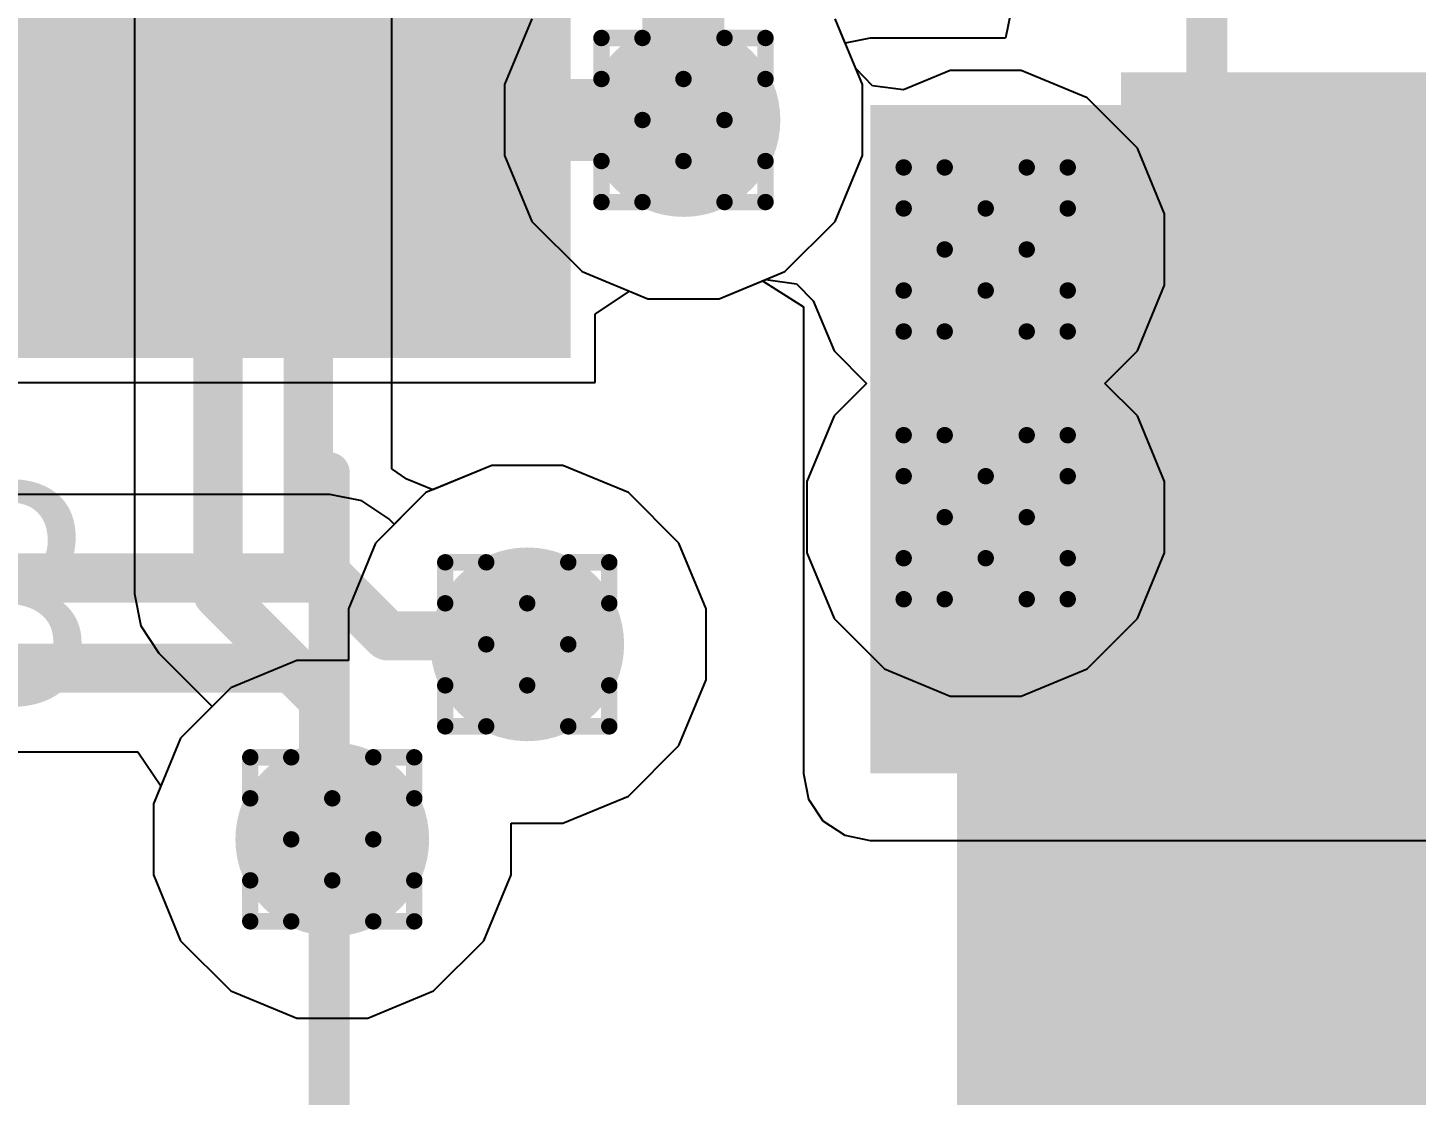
# Model space of a CAD drawing. Header units: inches. Extents: x -6 to 328, y -6 to 90.
# Drawn here: x 30.782 to 35.082, y 4.612 to 7.918 of the extents above; entities that cross this region are included whole.
import ezdxf

# ---------------------------------------------------------------- set-up
doc = ezdxf.new("R2010")
doc.units = ezdxf.units.IN
for name, color, linetype in [('Bottom Layer', 5, 'Continuous'), ('Bottom Overlay', 54, 'Continuous'), ('Bottom Paste', 16, 'Continuous'), ('Bottom Solder', 6, 'Continuous'), ('Designators', 56, 'Continuous'), ('Drill Drawing', 1, 'Continuous'), ('GND', 76, 'Continuous'), ('PWR', 16, 'Continuous'), ('Top Layer', 1, 'Continuous'), ('Top Overlay', 2, 'Continuous'), ('Top Paste', 8, 'Continuous'), ('Top Solder', 216, 'Continuous'), ('Via Holes', 16, 'Continuous')]:
    doc.layers.add(name, color=color, linetype=linetype)
doc.styles.add('Arial', font='', dxfattribs={"height": 0.2})
doc.styles.get('Arial').set_extended_font_data('Arial')

# ---------------------------------------------------------------- blocks, each defined once
blk = doc.blocks.new('M55_7013242R_B_49')
at = {"layer": 'Bottom Layer'}
for points in [[(7.855, 3.3), (8.655, 3.3), (8.655, 2.2), (7.855, 2.2)], [(9.125, 3.3), (9.925, 3.3), (9.925, 2.2), (9.125, 2.2)]]:
    blk.add_hatch(color=5, dxfattribs=at).paths.add_polyline_path(points)
at = {"layer": 'Bottom Paste'}
for points in [[(7.855, 3.3), (8.655, 3.3), (8.655, 2.2), (7.855, 2.2)], [(9.125, 3.3), (9.925, 3.3), (9.925, 2.2), (9.125, 2.2)]]:
    blk.add_hatch(color=16, dxfattribs=at).paths.add_polyline_path(points)
at = {"layer": 'Bottom Solder'}
for points in [[(7.7534, 3.4016), (8.7566, 3.4016), (8.7566, 2.0984), (7.7534, 2.0984)], [(9.0234, 3.4016), (10.0266, 3.4016), (10.0266, 2.0984), (9.0234, 2.0984)]]:
    blk.add_hatch(color=6, dxfattribs=at).paths.add_polyline_path(points)
at = {"layer": 'Bottom Overlay'}
blk.add_lwpolyline([(11.2014, 2.286, 0.254, 0.254, 0), (10.1346, 2.286, 0.254, 0.254, 0)], format="xyseb", dxfattribs=at)
blk.add_lwpolyline([(10.0711, 2.286, 0.127, 0.127, 1), (10.1981, 2.286, 0.127, 0.127, 1)], format="xyseb", close=True, dxfattribs=at)
at = {"layer": 'Bottom Overlay', "style": 'Arial', "text_generation_flag": 2}
blk.add_text('1', height=0.762, rotation=-180, dxfattribs=at).set_placement((10.3632, 3.3528))
blk = doc.blocks.new('HDR1X3_SMD_50')
at = {"layer": 'Top Layer'}
for points in [[(3.175, 0.7), (1.905, 0.7), (1.905, 2.9), (3.175, 2.9)], [(-0.635, -0.7), (0.635, -0.7), (0.635, -2.9), (-0.635, -2.9)]]:
    blk.add_hatch(color=1, dxfattribs=at).paths.add_polyline_path(points)
at = {"layer": 'Top Paste'}
for points in [[(3.175, 0.7), (1.905, 0.7), (1.905, 2.9), (3.175, 2.9)], [(-0.635, -0.7), (0.635, -0.7), (0.635, -2.9), (-0.635, -2.9)]]:
    blk.add_hatch(color=8, dxfattribs=at).paths.add_polyline_path(points)
at = {"layer": 'Top Solder'}
for points in [[(3.2766, 0.5984), (1.8034, 0.5984), (1.8034, 3.0016), (3.2766, 3.0016)], [(-0.7366, -0.5984), (0.7366, -0.5984), (0.7366, -3.0016), (-0.7366, -3.0016)]]:
    blk.add_hatch(color=216, dxfattribs=at).paths.add_polyline_path(points)
at = {"layer": 'Top Overlay'}
for points in [[(1.524, 1.3716, 0.127, 0.127, 0), (-1.6256, 1.3716, 0.127, 0.127, 0)], [(3.8354, -1.3462, 0.127, 0.127, 0), (1.0922, -1.3462, 0.127, 0.127, 0)]]:
    blk.add_lwpolyline(points, format="xyseb", dxfattribs=at)
for points in [[(1.4923, 1.3716, 0.0635, 0.0635, 1), (1.5557, 1.3716, 0.0635, 0.0635, 1)], [(1.0604, -1.3462, 0.0635, 0.0635, 1), (1.124, -1.3462, 0.0635, 0.0635, 1)]]:
    blk.add_lwpolyline(points, format="xyseb", close=True, dxfattribs=at)

msp = doc.modelspace()

# ---------------------------------------------------------------- hatches: boundary and pattern name
at = {"layer": 'Bottom Layer'}
h = msp.add_hatch(color=5, dxfattribs=at)
edge = h.paths.add_edge_path()
edge.add_arc((32.8125, 7.6322), 0.3, 0, 360)
msp.add_hatch(color=5, dxfattribs=at).paths.add_polyline_path([(33.391, 5.6085), (35.369, 5.6085), (35.369, 7.6785), (33.391, 7.6785)])
h = msp.add_hatch(color=5, dxfattribs=at)
edge = h.paths.add_edge_path()
edge.add_arc((33.7484, 7.2313), 0.3, 0, 360)
h = msp.add_hatch(color=5, dxfattribs=at)
edge = h.paths.add_edge_path()
edge.add_arc((33.7484, 6.4022), 0.3, 0, 360)
h = msp.add_hatch(color=5, dxfattribs=at)
edge = h.paths.add_edge_path()
edge.add_arc((32.3287, 6.0085), 0.3, 0, 360)
h = msp.add_hatch(color=5, dxfattribs=at)
edge = h.paths.add_edge_path()
edge.add_arc((31.7249, 5.4046), 0.3, 0, 360)
at = {"layer": 'GND'}
h = msp.add_hatch(color=76, dxfattribs=at)
edge = h.paths.add_edge_path()
edge.add_arc((32.8125, 7.6322), 0.3, 0, 360)
h = msp.add_hatch(color=76, dxfattribs=at)
edge = h.paths.add_edge_path()
edge.add_arc((33.7484, 7.2313), 0.3, 0, 360)
h = msp.add_hatch(color=76, dxfattribs=at)
edge = h.paths.add_edge_path()
edge.add_arc((33.7484, 6.4022), 0.3, 0, 360)
h = msp.add_hatch(color=76, dxfattribs=at)
edge = h.paths.add_edge_path()
edge.add_arc((32.3287, 6.0085), 0.3, 0, 360)
h = msp.add_hatch(color=76, dxfattribs=at)
edge = h.paths.add_edge_path()
edge.add_arc((31.7249, 5.4046), 0.3, 0, 360)
at = {"layer": 'PWR'}
h = msp.add_hatch(color=16, dxfattribs=at)
edge = h.paths.add_edge_path()
edge.add_arc((32.8125, 7.6322), 0.3, 0, 360)
h = msp.add_hatch(color=16, dxfattribs=at)
edge = h.paths.add_edge_path()
edge.add_arc((33.7484, 7.2313), 0.3, 0, 360)
h = msp.add_hatch(color=16, dxfattribs=at)
edge = h.paths.add_edge_path()
edge.add_arc((33.7484, 6.4022), 0.3, 0, 360)
h = msp.add_hatch(color=16, dxfattribs=at)
edge = h.paths.add_edge_path()
edge.add_arc((32.3287, 6.0085), 0.3, 0, 360)
h = msp.add_hatch(color=16, dxfattribs=at)
edge = h.paths.add_edge_path()
edge.add_arc((31.7249, 5.4046), 0.3, 0, 360)
at = {"layer": 'Top Layer'}
h = msp.add_hatch(color=1, dxfattribs=at)
edge = h.paths.add_edge_path()
edge.add_arc((32.8125, 7.6322), 0.3, 0, 360)
h = msp.add_hatch(color=1, dxfattribs=at)
edge = h.paths.add_edge_path()
edge.add_arc((33.7484, 7.2313), 0.3, 0, 360)
h = msp.add_hatch(color=1, dxfattribs=at)
edge = h.paths.add_edge_path()
edge.add_arc((33.7484, 6.4022), 0.3, 0, 360)
h = msp.add_hatch(color=1, dxfattribs=at)
edge = h.paths.add_edge_path()
edge.add_arc((32.3287, 6.0085), 0.3, 0, 360)
h = msp.add_hatch(color=1, dxfattribs=at)
edge = h.paths.add_edge_path()
edge.add_arc((31.7249, 5.4046), 0.3, 0, 360)
at = {"layer": 'Via Holes'}
h = msp.add_hatch(color=7, dxfattribs=at)
edge = h.paths.add_edge_path()
edge.add_arc((32.8125, 7.6322), 0.15, 0, 360)
h = msp.add_hatch(color=7, dxfattribs=at)
edge = h.paths.add_edge_path()
edge.add_arc((33.7484, 7.2313), 0.15, 0, 360)
h = msp.add_hatch(color=7, dxfattribs=at)
edge = h.paths.add_edge_path()
edge.add_arc((33.7484, 6.4022), 0.15, 0, 360)
h = msp.add_hatch(color=7, dxfattribs=at)
edge = h.paths.add_edge_path()
edge.add_arc((32.3287, 6.0085), 0.15, 0, 360)
h = msp.add_hatch(color=7, dxfattribs=at)
edge = h.paths.add_edge_path()
edge.add_arc((31.7249, 5.4046), 0.15, 0, 360)

# ---------------------------------------------------------------- linework, layer by layer
at = {"layer": 'Bottom Layer'}
for p, q in [((31.1121, 10.8988), (31.1121, 6.1647)), ((31.9094, 6.5523), (31.9094, 10.1332)), ((33.8353, 8.0127), (33.81, 7.8857)), ((32.3428, 7.946), (32.2585, 7.7424)), ((33.3135, 7.8703), (33.2821, 7.946)), ((33.391, 7.8857), (33.3135, 7.8703)), ((33.81, 7.8857), (33.391, 7.8857)), ((32.2585, 7.7424), (32.2585, 7.522)), ((32.2585, 7.522), (32.3428, 7.3184)), ((32.3428, 7.3184), (32.4987, 7.1626)), ((32.4987, 7.1626), (32.7023, 7.0782)), ((32.9227, 7.0782), (33.0568, 7.1338)), ((33.0568, 7.1338), (33.1838, 7.0541)), ((32.7023, 7.0782), (32.9227, 7.0782)), ((33.1838, 7.0541), (33.1838, 5.6085)), ((31.9555, 6.5199), (31.9094, 6.5523)), ((32.2185, 6.5625), (32.0364, 6.4871)), ((32.4389, 6.5625), (32.2185, 6.5625)), ((32.6425, 6.4782), (32.4389, 6.5625)), ((32.0364, 6.4871), (31.9555, 6.5199)), ((32.7984, 6.3223), (32.6425, 6.4782)), ((32.8827, 6.1187), (32.7984, 6.3223)), ((31.1121, 6.1647), (31.1318, 6.0656)), ((32.8827, 5.8983), (32.8827, 6.1187)), ((31.1318, 6.0656), (31.1879, 5.9816)), ((31.1879, 5.9816), (31.3531, 5.8164)), ((32.7984, 5.6947), (32.8827, 5.8983)), ((31.3531, 5.8164), (31.2552, 5.7184)), ((31.2552, 5.7184), (31.1709, 5.5148)), ((32.6425, 5.5388), (32.7984, 5.6947)), ((33.1838, 5.6085), (33.1995, 5.5292)), ((31.1709, 5.5148), (31.1709, 5.2944)), ((32.4389, 5.4545), (32.6425, 5.5388)), ((33.1995, 5.5292), (33.2445, 5.462)), ((33.2445, 5.462), (33.3117, 5.4171)), ((32.2789, 5.2944), (32.2789, 5.4545)), ((32.2789, 5.4545), (32.4389, 5.4545)), ((33.3117, 5.4171), (33.391, 5.4013)), ((33.391, 5.4013), (35.369, 5.4013)), ((31.1709, 5.2944), (31.2552, 5.0908)), ((32.1945, 5.0908), (32.2789, 5.2944)), ((31.2552, 5.0908), (31.411, 4.935)), ((32.0387, 4.935), (32.1945, 5.0908)), ((31.411, 4.935), (31.6147, 4.8506)), ((31.8351, 4.8506), (32.0387, 4.935)), ((31.6147, 4.8506), (31.8351, 4.8506))]:
    msp.add_line(p, q, dxfattribs=at)
for points in [[(31.3711, 6.1647, 0.1524, 0.1524, 0), (31.3711, 11.1967, 0.1524, 0.1524, 0)], [(31.6505, 6.2805, 0.1524, 0.1524, 0), (31.6505, 11.081, 0.1524, 0.1524, 0)], [(33.7484, 7.2313, 0.381, 0.381, 0), (33.9328, 7.2313, 0.381, 0.381, 0)], [(33.9328, 7.2313, 0.381, 0.381, 0), (34.4595, 6.7046, 0.381, 0.381, 0)], [(34.4595, 6.7046, 0.381, 0.381, 0), (34.4595, 7.2116, 0.381, 0.381, 0)], [(34.4595, 7.2116, 0.381, 0.381, 0), (34.819, 6.8521, 0.381, 0.381, 0)], [(34.819, 6.0085, 0.381, 0.381, 0), (34.819, 6.8521, 0.381, 0.381, 0)], [(31.6505, 6.2805, 0.1524, 0.1524, 0), (31.8961, 6.0348, 0.1524, 0.1524, 0)], [(31.3711, 6.1647, 0.1524, 0.1524, 0), (31.6985, 5.8373, 0.1524, 0.1524, 0)], [(31.8961, 6.0348, 0.1524, 0.1524, 0), (32.3024, 6.0348, 0.1524, 0.1524, 0)], [(32.3024, 6.0348, 0.1524, 0.1524, 0), (32.3287, 6.0085, 0.1524, 0.1524, 0)], [(31.6985, 5.431, 0.1524, 0.1524, 0), (31.6985, 5.8373, 0.1524, 0.1524, 0)], [(31.6985, 5.431, 0.1524, 0.1524, 0), (31.7249, 5.4046, 0.1524, 0.1524, 0)]]:
    msp.add_lwpolyline(points, format="xyseb", dxfattribs=at)
for points in [[(33.6531, 7.2313, 0.1905, 0.1905, 1), (33.8436, 7.2313, 0.1905, 0.1905, 1)], [(33.8376, 7.2313, 0.1905, 0.1905, 1), (34.0281, 7.2313, 0.1905, 0.1905, 1)], [(33.8376, 7.2313, 0.1905, 0.1905, 1), (34.0281, 7.2313, 0.1905, 0.1905, 1)], [(34.3642, 7.2116, 0.1905, 0.1905, 1), (34.5547, 7.2116, 0.1905, 0.1905, 1)], [(34.3642, 7.2116, 0.1905, 0.1905, 1), (34.5547, 7.2116, 0.1905, 0.1905, 1)], [(34.7237, 6.8521, 0.1905, 0.1905, 1), (34.9142, 6.8521, 0.1905, 0.1905, 1)], [(34.7237, 6.8521, 0.1905, 0.1905, 1), (34.9142, 6.8521, 0.1905, 0.1905, 1)], [(34.3642, 6.7046, 0.1905, 0.1905, 1), (34.5547, 6.7046, 0.1905, 0.1905, 1)], [(34.3642, 6.7046, 0.1905, 0.1905, 1), (34.5547, 6.7046, 0.1905, 0.1905, 1)], [(31.6124, 6.2805, 0.0762, 0.0762, 1), (31.6886, 6.2805, 0.0762, 0.0762, 1)], [(31.6124, 6.2805, 0.0762, 0.0762, 1), (31.6886, 6.2805, 0.0762, 0.0762, 1)], [(31.333, 6.1647, 0.0762, 0.0762, 1), (31.4092, 6.1647, 0.0762, 0.0762, 1)], [(31.333, 6.1647, 0.0762, 0.0762, 1), (31.4092, 6.1647, 0.0762, 0.0762, 1)], [(34.7237, 6.0085, 0.1905, 0.1905, 1), (34.9142, 6.0085, 0.1905, 0.1905, 1)], [(31.858, 6.0348, 0.0762, 0.0762, 1), (31.9342, 6.0348, 0.0762, 0.0762, 1)], [(31.858, 6.0348, 0.0762, 0.0762, 1), (31.9342, 6.0348, 0.0762, 0.0762, 1)], [(32.2643, 6.0348, 0.0762, 0.0762, 1), (32.3405, 6.0348, 0.0762, 0.0762, 1)], [(32.2643, 6.0348, 0.0762, 0.0762, 1), (32.3405, 6.0348, 0.0762, 0.0762, 1)], [(32.2906, 6.0085, 0.0762, 0.0762, 1), (32.3668, 6.0085, 0.0762, 0.0762, 1)], [(31.6604, 5.8373, 0.0762, 0.0762, 1), (31.7366, 5.8373, 0.0762, 0.0762, 1)], [(31.6604, 5.8373, 0.0762, 0.0762, 1), (31.7366, 5.8373, 0.0762, 0.0762, 1)], [(31.6604, 5.431, 0.0762, 0.0762, 1), (31.7366, 5.431, 0.0762, 0.0762, 1)], [(31.6604, 5.431, 0.0762, 0.0762, 1), (31.7366, 5.431, 0.0762, 0.0762, 1)], [(31.6868, 5.4046, 0.0762, 0.0762, 1), (31.763, 5.4046, 0.0762, 0.0762, 1)]]:
    msp.add_lwpolyline(points, format="xyseb", close=True, dxfattribs=at)
at = {"layer": 'Drill Drawing'}
for points in [[(32.5585, 7.7592, 0.0508, 0.0508, 0), (32.5585, 7.8862, 0.0508, 0.0508, 0)], [(32.5585, 7.8862, 0.0508, 0.0508, 0), (32.6855, 7.8862, 0.0508, 0.0508, 0)], [(32.6855, 7.8862, 0.0508, 0.0508, 0), (32.8125, 7.7592, 0.0508, 0.0508, 0)], [(32.8125, 7.7592, 0.0508, 0.0508, 0), (32.9395, 7.8862, 0.0508, 0.0508, 0)], [(32.9395, 7.8862, 0.0508, 0.0508, 0), (33.0665, 7.8862, 0.0508, 0.0508, 0)], [(33.0665, 7.7592, 0.0508, 0.0508, 0), (33.0665, 7.8862, 0.0508, 0.0508, 0)], [(32.5585, 7.7592, 0.0508, 0.0508, 0), (32.6855, 7.6322, 0.0508, 0.0508, 0)], [(32.9395, 7.6322, 0.0508, 0.0508, 0), (33.0665, 7.7592, 0.0508, 0.0508, 0)], [(32.5585, 7.5052, 0.0508, 0.0508, 0), (32.6855, 7.6322, 0.0508, 0.0508, 0)], [(32.9395, 7.6322, 0.0508, 0.0508, 0), (33.0665, 7.5052, 0.0508, 0.0508, 0)], [(32.5585, 7.3782, 0.0508, 0.0508, 0), (32.5585, 7.5052, 0.0508, 0.0508, 0)], [(32.6855, 7.3782, 0.0508, 0.0508, 0), (32.8125, 7.5052, 0.0508, 0.0508, 0)], [(32.8125, 7.5052, 0.0508, 0.0508, 0), (32.9395, 7.3782, 0.0508, 0.0508, 0)], [(33.0665, 7.3782, 0.0508, 0.0508, 0), (33.0665, 7.5052, 0.0508, 0.0508, 0)], [(33.4944, 7.3583, 0.0508, 0.0508, 0), (33.4944, 7.4853, 0.0508, 0.0508, 0)], [(33.4944, 7.4853, 0.0508, 0.0508, 0), (33.6214, 7.4853, 0.0508, 0.0508, 0)], [(33.6214, 7.4853, 0.0508, 0.0508, 0), (33.7484, 7.3583, 0.0508, 0.0508, 0)], [(33.7484, 7.3583, 0.0508, 0.0508, 0), (33.8754, 7.4853, 0.0508, 0.0508, 0)], [(33.8754, 7.4853, 0.0508, 0.0508, 0), (34.0024, 7.4853, 0.0508, 0.0508, 0)], [(34.0024, 7.3583, 0.0508, 0.0508, 0), (34.0024, 7.4853, 0.0508, 0.0508, 0)], [(32.5585, 7.3782, 0.0508, 0.0508, 0), (32.6855, 7.3782, 0.0508, 0.0508, 0)], [(32.9395, 7.3782, 0.0508, 0.0508, 0), (33.0665, 7.3782, 0.0508, 0.0508, 0)], [(33.4944, 7.3583, 0.0508, 0.0508, 0), (33.6214, 7.2313, 0.0508, 0.0508, 0)], [(33.8754, 7.2313, 0.0508, 0.0508, 0), (34.0024, 7.3583, 0.0508, 0.0508, 0)], [(33.4944, 7.1043, 0.0508, 0.0508, 0), (33.6214, 7.2313, 0.0508, 0.0508, 0)], [(33.8754, 7.2313, 0.0508, 0.0508, 0), (34.0024, 7.1043, 0.0508, 0.0508, 0)], [(33.4944, 6.9773, 0.0508, 0.0508, 0), (33.4944, 7.1043, 0.0508, 0.0508, 0)], [(33.6214, 6.9773, 0.0508, 0.0508, 0), (33.7484, 7.1043, 0.0508, 0.0508, 0)], [(33.7484, 7.1043, 0.0508, 0.0508, 0), (33.8754, 6.9773, 0.0508, 0.0508, 0)], [(34.0024, 6.9773, 0.0508, 0.0508, 0), (34.0024, 7.1043, 0.0508, 0.0508, 0)], [(33.4944, 6.9773, 0.0508, 0.0508, 0), (33.6214, 6.9773, 0.0508, 0.0508, 0)], [(33.8754, 6.9773, 0.0508, 0.0508, 0), (34.0024, 6.9773, 0.0508, 0.0508, 0)], [(33.4944, 6.5292, 0.0508, 0.0508, 0), (33.4944, 6.6562, 0.0508, 0.0508, 0)], [(33.4944, 6.6562, 0.0508, 0.0508, 0), (33.6214, 6.6562, 0.0508, 0.0508, 0)], [(33.6214, 6.6562, 0.0508, 0.0508, 0), (33.7484, 6.5292, 0.0508, 0.0508, 0)], [(33.7484, 6.5292, 0.0508, 0.0508, 0), (33.8754, 6.6562, 0.0508, 0.0508, 0)], [(33.8754, 6.6562, 0.0508, 0.0508, 0), (34.0024, 6.6562, 0.0508, 0.0508, 0)], [(34.0024, 6.5292, 0.0508, 0.0508, 0), (34.0024, 6.6562, 0.0508, 0.0508, 0)], [(33.4944, 6.5292, 0.0508, 0.0508, 0), (33.6214, 6.4022, 0.0508, 0.0508, 0)], [(33.8754, 6.4022, 0.0508, 0.0508, 0), (34.0024, 6.5292, 0.0508, 0.0508, 0)], [(33.4944, 6.2752, 0.0508, 0.0508, 0), (33.6214, 6.4022, 0.0508, 0.0508, 0)], [(33.8754, 6.4022, 0.0508, 0.0508, 0), (34.0024, 6.2752, 0.0508, 0.0508, 0)], [(32.0747, 6.1355, 0.0508, 0.0508, 0), (32.0747, 6.2625, 0.0508, 0.0508, 0)], [(32.0747, 6.2625, 0.0508, 0.0508, 0), (32.2017, 6.2625, 0.0508, 0.0508, 0)], [(32.2017, 6.2625, 0.0508, 0.0508, 0), (32.3287, 6.1355, 0.0508, 0.0508, 0)], [(32.3287, 6.1355, 0.0508, 0.0508, 0), (32.4557, 6.2625, 0.0508, 0.0508, 0)], [(32.4557, 6.2625, 0.0508, 0.0508, 0), (32.5827, 6.2625, 0.0508, 0.0508, 0)], [(32.5827, 6.1355, 0.0508, 0.0508, 0), (32.5827, 6.2625, 0.0508, 0.0508, 0)], [(33.4944, 6.1482, 0.0508, 0.0508, 0), (33.4944, 6.2752, 0.0508, 0.0508, 0)], [(33.6214, 6.1482, 0.0508, 0.0508, 0), (33.7484, 6.2752, 0.0508, 0.0508, 0)], [(33.7484, 6.2752, 0.0508, 0.0508, 0), (33.8754, 6.1482, 0.0508, 0.0508, 0)], [(34.0024, 6.1482, 0.0508, 0.0508, 0), (34.0024, 6.2752, 0.0508, 0.0508, 0)], [(32.0747, 6.1355, 0.0508, 0.0508, 0), (32.2017, 6.0085, 0.0508, 0.0508, 0)], [(32.4557, 6.0085, 0.0508, 0.0508, 0), (32.5827, 6.1355, 0.0508, 0.0508, 0)], [(33.4944, 6.1482, 0.0508, 0.0508, 0), (33.6214, 6.1482, 0.0508, 0.0508, 0)], [(33.8754, 6.1482, 0.0508, 0.0508, 0), (34.0024, 6.1482, 0.0508, 0.0508, 0)], [(32.0747, 5.8815, 0.0508, 0.0508, 0), (32.2017, 6.0085, 0.0508, 0.0508, 0)], [(32.4557, 6.0085, 0.0508, 0.0508, 0), (32.5827, 5.8815, 0.0508, 0.0508, 0)], [(32.0747, 5.7545, 0.0508, 0.0508, 0), (32.0747, 5.8815, 0.0508, 0.0508, 0)], [(32.2017, 5.7545, 0.0508, 0.0508, 0), (32.3287, 5.8815, 0.0508, 0.0508, 0)], [(32.3287, 5.8815, 0.0508, 0.0508, 0), (32.4557, 5.7545, 0.0508, 0.0508, 0)], [(32.5827, 5.7545, 0.0508, 0.0508, 0), (32.5827, 5.8815, 0.0508, 0.0508, 0)], [(32.0747, 5.7545, 0.0508, 0.0508, 0), (32.2017, 5.7545, 0.0508, 0.0508, 0)], [(32.4557, 5.7545, 0.0508, 0.0508, 0), (32.5827, 5.7545, 0.0508, 0.0508, 0)], [(31.4709, 5.5316, 0.0508, 0.0508, 0), (31.4709, 5.6586, 0.0508, 0.0508, 0)], [(31.4709, 5.6586, 0.0508, 0.0508, 0), (31.5979, 5.6586, 0.0508, 0.0508, 0)], [(31.5979, 5.6586, 0.0508, 0.0508, 0), (31.7249, 5.5316, 0.0508, 0.0508, 0)], [(31.7249, 5.5316, 0.0508, 0.0508, 0), (31.8519, 5.6586, 0.0508, 0.0508, 0)], [(31.8519, 5.6586, 0.0508, 0.0508, 0), (31.9789, 5.6586, 0.0508, 0.0508, 0)], [(31.9789, 5.5316, 0.0508, 0.0508, 0), (31.9789, 5.6586, 0.0508, 0.0508, 0)], [(31.4709, 5.5316, 0.0508, 0.0508, 0), (31.5979, 5.4046, 0.0508, 0.0508, 0)], [(31.8519, 5.4046, 0.0508, 0.0508, 0), (31.9789, 5.5316, 0.0508, 0.0508, 0)], [(31.4709, 5.2776, 0.0508, 0.0508, 0), (31.5979, 5.4046, 0.0508, 0.0508, 0)], [(31.8519, 5.4046, 0.0508, 0.0508, 0), (31.9789, 5.2776, 0.0508, 0.0508, 0)], [(31.4709, 5.1506, 0.0508, 0.0508, 0), (31.4709, 5.2776, 0.0508, 0.0508, 0)], [(31.5979, 5.1506, 0.0508, 0.0508, 0), (31.7249, 5.2776, 0.0508, 0.0508, 0)], [(31.7249, 5.2776, 0.0508, 0.0508, 0), (31.8519, 5.1506, 0.0508, 0.0508, 0)], [(31.9789, 5.1506, 0.0508, 0.0508, 0), (31.9789, 5.2776, 0.0508, 0.0508, 0)], [(31.4709, 5.1506, 0.0508, 0.0508, 0), (31.5979, 5.1506, 0.0508, 0.0508, 0)], [(31.8519, 5.1506, 0.0508, 0.0508, 0), (31.9789, 5.1506, 0.0508, 0.0508, 0)]]:
    msp.add_lwpolyline(points, format="xyseb", dxfattribs=at)
for points in [[(32.5458, 7.8862, 0.0254, 0.0254, 1), (32.5712, 7.8862, 0.0254, 0.0254, 1)], [(32.5458, 7.8862, 0.0254, 0.0254, 1), (32.5712, 7.8862, 0.0254, 0.0254, 1)], [(32.6728, 7.8862, 0.0254, 0.0254, 1), (32.6982, 7.8862, 0.0254, 0.0254, 1)], [(32.6728, 7.8862, 0.0254, 0.0254, 1), (32.6982, 7.8862, 0.0254, 0.0254, 1)], [(32.9268, 7.8862, 0.0254, 0.0254, 1), (32.9522, 7.8862, 0.0254, 0.0254, 1)], [(32.9268, 7.8862, 0.0254, 0.0254, 1), (32.9522, 7.8862, 0.0254, 0.0254, 1)], [(33.0538, 7.8862, 0.0254, 0.0254, 1), (33.0792, 7.8862, 0.0254, 0.0254, 1)], [(33.0538, 7.8862, 0.0254, 0.0254, 1), (33.0792, 7.8862, 0.0254, 0.0254, 1)], [(32.5458, 7.7592, 0.0254, 0.0254, 1), (32.5712, 7.7592, 0.0254, 0.0254, 1)], [(32.5458, 7.7592, 0.0254, 0.0254, 1), (32.5712, 7.7592, 0.0254, 0.0254, 1)], [(32.7998, 7.7592, 0.0254, 0.0254, 1), (32.8252, 7.7592, 0.0254, 0.0254, 1)], [(32.7998, 7.7592, 0.0254, 0.0254, 1), (32.8252, 7.7592, 0.0254, 0.0254, 1)], [(33.0538, 7.7592, 0.0254, 0.0254, 1), (33.0792, 7.7592, 0.0254, 0.0254, 1)], [(33.0538, 7.7592, 0.0254, 0.0254, 1), (33.0792, 7.7592, 0.0254, 0.0254, 1)], [(32.6728, 7.6322, 0.0254, 0.0254, 1), (32.6982, 7.6322, 0.0254, 0.0254, 1)], [(32.6728, 7.6322, 0.0254, 0.0254, 1), (32.6982, 7.6322, 0.0254, 0.0254, 1)], [(32.9268, 7.6322, 0.0254, 0.0254, 1), (32.9522, 7.6322, 0.0254, 0.0254, 1)], [(32.9268, 7.6322, 0.0254, 0.0254, 1), (32.9522, 7.6322, 0.0254, 0.0254, 1)], [(32.5458, 7.5052, 0.0254, 0.0254, 1), (32.5712, 7.5052, 0.0254, 0.0254, 1)], [(32.5458, 7.5052, 0.0254, 0.0254, 1), (32.5712, 7.5052, 0.0254, 0.0254, 1)], [(32.7998, 7.5052, 0.0254, 0.0254, 1), (32.8252, 7.5052, 0.0254, 0.0254, 1)], [(32.7998, 7.5052, 0.0254, 0.0254, 1), (32.8252, 7.5052, 0.0254, 0.0254, 1)], [(33.0538, 7.5052, 0.0254, 0.0254, 1), (33.0792, 7.5052, 0.0254, 0.0254, 1)], [(33.0538, 7.5052, 0.0254, 0.0254, 1), (33.0792, 7.5052, 0.0254, 0.0254, 1)], [(33.4817, 7.4853, 0.0254, 0.0254, 1), (33.5071, 7.4853, 0.0254, 0.0254, 1)], [(33.4817, 7.4853, 0.0254, 0.0254, 1), (33.5071, 7.4853, 0.0254, 0.0254, 1)], [(33.6087, 7.4853, 0.0254, 0.0254, 1), (33.6341, 7.4853, 0.0254, 0.0254, 1)], [(33.6087, 7.4853, 0.0254, 0.0254, 1), (33.6341, 7.4853, 0.0254, 0.0254, 1)], [(33.8627, 7.4853, 0.0254, 0.0254, 1), (33.8881, 7.4853, 0.0254, 0.0254, 1)], [(33.8627, 7.4853, 0.0254, 0.0254, 1), (33.8881, 7.4853, 0.0254, 0.0254, 1)], [(33.9897, 7.4853, 0.0254, 0.0254, 1), (34.0151, 7.4853, 0.0254, 0.0254, 1)], [(33.9897, 7.4853, 0.0254, 0.0254, 1), (34.0151, 7.4853, 0.0254, 0.0254, 1)], [(32.5458, 7.3782, 0.0254, 0.0254, 1), (32.5712, 7.3782, 0.0254, 0.0254, 1)], [(32.5458, 7.3782, 0.0254, 0.0254, 1), (32.5712, 7.3782, 0.0254, 0.0254, 1)], [(32.6728, 7.3782, 0.0254, 0.0254, 1), (32.6982, 7.3782, 0.0254, 0.0254, 1)], [(32.6728, 7.3782, 0.0254, 0.0254, 1), (32.6982, 7.3782, 0.0254, 0.0254, 1)], [(32.9268, 7.3782, 0.0254, 0.0254, 1), (32.9522, 7.3782, 0.0254, 0.0254, 1)], [(32.9268, 7.3782, 0.0254, 0.0254, 1), (32.9522, 7.3782, 0.0254, 0.0254, 1)], [(33.0538, 7.3782, 0.0254, 0.0254, 1), (33.0792, 7.3782, 0.0254, 0.0254, 1)], [(33.0538, 7.3782, 0.0254, 0.0254, 1), (33.0792, 7.3782, 0.0254, 0.0254, 1)], [(33.4817, 7.3583, 0.0254, 0.0254, 1), (33.5071, 7.3583, 0.0254, 0.0254, 1)], [(33.4817, 7.3583, 0.0254, 0.0254, 1), (33.5071, 7.3583, 0.0254, 0.0254, 1)], [(33.7357, 7.3583, 0.0254, 0.0254, 1), (33.7611, 7.3583, 0.0254, 0.0254, 1)], [(33.7357, 7.3583, 0.0254, 0.0254, 1), (33.7611, 7.3583, 0.0254, 0.0254, 1)], [(33.9897, 7.3583, 0.0254, 0.0254, 1), (34.0151, 7.3583, 0.0254, 0.0254, 1)], [(33.9897, 7.3583, 0.0254, 0.0254, 1), (34.0151, 7.3583, 0.0254, 0.0254, 1)], [(33.6087, 7.2313, 0.0254, 0.0254, 1), (33.6341, 7.2313, 0.0254, 0.0254, 1)], [(33.6087, 7.2313, 0.0254, 0.0254, 1), (33.6341, 7.2313, 0.0254, 0.0254, 1)], [(33.8627, 7.2313, 0.0254, 0.0254, 1), (33.8881, 7.2313, 0.0254, 0.0254, 1)], [(33.8627, 7.2313, 0.0254, 0.0254, 1), (33.8881, 7.2313, 0.0254, 0.0254, 1)], [(33.4817, 7.1043, 0.0254, 0.0254, 1), (33.5071, 7.1043, 0.0254, 0.0254, 1)], [(33.4817, 7.1043, 0.0254, 0.0254, 1), (33.5071, 7.1043, 0.0254, 0.0254, 1)], [(33.7357, 7.1043, 0.0254, 0.0254, 1), (33.7611, 7.1043, 0.0254, 0.0254, 1)], [(33.7357, 7.1043, 0.0254, 0.0254, 1), (33.7611, 7.1043, 0.0254, 0.0254, 1)], [(33.9897, 7.1043, 0.0254, 0.0254, 1), (34.0151, 7.1043, 0.0254, 0.0254, 1)], [(33.9897, 7.1043, 0.0254, 0.0254, 1), (34.0151, 7.1043, 0.0254, 0.0254, 1)], [(33.4817, 6.9773, 0.0254, 0.0254, 1), (33.5071, 6.9773, 0.0254, 0.0254, 1)], [(33.4817, 6.9773, 0.0254, 0.0254, 1), (33.5071, 6.9773, 0.0254, 0.0254, 1)], [(33.6087, 6.9773, 0.0254, 0.0254, 1), (33.6341, 6.9773, 0.0254, 0.0254, 1)], [(33.6087, 6.9773, 0.0254, 0.0254, 1), (33.6341, 6.9773, 0.0254, 0.0254, 1)], [(33.8627, 6.9773, 0.0254, 0.0254, 1), (33.8881, 6.9773, 0.0254, 0.0254, 1)], [(33.8627, 6.9773, 0.0254, 0.0254, 1), (33.8881, 6.9773, 0.0254, 0.0254, 1)], [(33.9897, 6.9773, 0.0254, 0.0254, 1), (34.0151, 6.9773, 0.0254, 0.0254, 1)], [(33.9897, 6.9773, 0.0254, 0.0254, 1), (34.0151, 6.9773, 0.0254, 0.0254, 1)], [(33.4817, 6.6562, 0.0254, 0.0254, 1), (33.5071, 6.6562, 0.0254, 0.0254, 1)], [(33.4817, 6.6562, 0.0254, 0.0254, 1), (33.5071, 6.6562, 0.0254, 0.0254, 1)], [(33.6087, 6.6562, 0.0254, 0.0254, 1), (33.6341, 6.6562, 0.0254, 0.0254, 1)], [(33.6087, 6.6562, 0.0254, 0.0254, 1), (33.6341, 6.6562, 0.0254, 0.0254, 1)], [(33.8627, 6.6562, 0.0254, 0.0254, 1), (33.8881, 6.6562, 0.0254, 0.0254, 1)], [(33.8627, 6.6562, 0.0254, 0.0254, 1), (33.8881, 6.6562, 0.0254, 0.0254, 1)], [(33.9897, 6.6562, 0.0254, 0.0254, 1), (34.0151, 6.6562, 0.0254, 0.0254, 1)], [(33.9897, 6.6562, 0.0254, 0.0254, 1), (34.0151, 6.6562, 0.0254, 0.0254, 1)], [(33.4817, 6.5292, 0.0254, 0.0254, 1), (33.5071, 6.5292, 0.0254, 0.0254, 1)], [(33.4817, 6.5292, 0.0254, 0.0254, 1), (33.5071, 6.5292, 0.0254, 0.0254, 1)], [(33.7357, 6.5292, 0.0254, 0.0254, 1), (33.7611, 6.5292, 0.0254, 0.0254, 1)], [(33.7357, 6.5292, 0.0254, 0.0254, 1), (33.7611, 6.5292, 0.0254, 0.0254, 1)], [(33.9897, 6.5292, 0.0254, 0.0254, 1), (34.0151, 6.5292, 0.0254, 0.0254, 1)], [(33.9897, 6.5292, 0.0254, 0.0254, 1), (34.0151, 6.5292, 0.0254, 0.0254, 1)], [(33.6087, 6.4022, 0.0254, 0.0254, 1), (33.6341, 6.4022, 0.0254, 0.0254, 1)], [(33.6087, 6.4022, 0.0254, 0.0254, 1), (33.6341, 6.4022, 0.0254, 0.0254, 1)], [(33.8627, 6.4022, 0.0254, 0.0254, 1), (33.8881, 6.4022, 0.0254, 0.0254, 1)], [(33.8627, 6.4022, 0.0254, 0.0254, 1), (33.8881, 6.4022, 0.0254, 0.0254, 1)], [(32.062, 6.2625, 0.0254, 0.0254, 1), (32.0874, 6.2625, 0.0254, 0.0254, 1)], [(32.062, 6.2625, 0.0254, 0.0254, 1), (32.0874, 6.2625, 0.0254, 0.0254, 1)], [(32.189, 6.2625, 0.0254, 0.0254, 1), (32.2144, 6.2625, 0.0254, 0.0254, 1)], [(32.189, 6.2625, 0.0254, 0.0254, 1), (32.2144, 6.2625, 0.0254, 0.0254, 1)], [(32.443, 6.2625, 0.0254, 0.0254, 1), (32.4684, 6.2625, 0.0254, 0.0254, 1)], [(32.443, 6.2625, 0.0254, 0.0254, 1), (32.4684, 6.2625, 0.0254, 0.0254, 1)], [(32.57, 6.2625, 0.0254, 0.0254, 1), (32.5954, 6.2625, 0.0254, 0.0254, 1)], [(32.57, 6.2625, 0.0254, 0.0254, 1), (32.5954, 6.2625, 0.0254, 0.0254, 1)], [(33.4817, 6.2752, 0.0254, 0.0254, 1), (33.5071, 6.2752, 0.0254, 0.0254, 1)], [(33.4817, 6.2752, 0.0254, 0.0254, 1), (33.5071, 6.2752, 0.0254, 0.0254, 1)], [(33.7357, 6.2752, 0.0254, 0.0254, 1), (33.7611, 6.2752, 0.0254, 0.0254, 1)], [(33.7357, 6.2752, 0.0254, 0.0254, 1), (33.7611, 6.2752, 0.0254, 0.0254, 1)], [(33.9897, 6.2752, 0.0254, 0.0254, 1), (34.0151, 6.2752, 0.0254, 0.0254, 1)], [(33.9897, 6.2752, 0.0254, 0.0254, 1), (34.0151, 6.2752, 0.0254, 0.0254, 1)], [(32.062, 6.1355, 0.0254, 0.0254, 1), (32.0874, 6.1355, 0.0254, 0.0254, 1)], [(32.062, 6.1355, 0.0254, 0.0254, 1), (32.0874, 6.1355, 0.0254, 0.0254, 1)], [(32.316, 6.1355, 0.0254, 0.0254, 1), (32.3414, 6.1355, 0.0254, 0.0254, 1)], [(32.316, 6.1355, 0.0254, 0.0254, 1), (32.3414, 6.1355, 0.0254, 0.0254, 1)], [(32.57, 6.1355, 0.0254, 0.0254, 1), (32.5954, 6.1355, 0.0254, 0.0254, 1)], [(32.57, 6.1355, 0.0254, 0.0254, 1), (32.5954, 6.1355, 0.0254, 0.0254, 1)], [(33.4817, 6.1482, 0.0254, 0.0254, 1), (33.5071, 6.1482, 0.0254, 0.0254, 1)], [(33.4817, 6.1482, 0.0254, 0.0254, 1), (33.5071, 6.1482, 0.0254, 0.0254, 1)], [(33.6087, 6.1482, 0.0254, 0.0254, 1), (33.6341, 6.1482, 0.0254, 0.0254, 1)], [(33.6087, 6.1482, 0.0254, 0.0254, 1), (33.6341, 6.1482, 0.0254, 0.0254, 1)], [(33.8627, 6.1482, 0.0254, 0.0254, 1), (33.8881, 6.1482, 0.0254, 0.0254, 1)], [(33.8627, 6.1482, 0.0254, 0.0254, 1), (33.8881, 6.1482, 0.0254, 0.0254, 1)], [(33.9897, 6.1482, 0.0254, 0.0254, 1), (34.0151, 6.1482, 0.0254, 0.0254, 1)], [(33.9897, 6.1482, 0.0254, 0.0254, 1), (34.0151, 6.1482, 0.0254, 0.0254, 1)], [(32.189, 6.0085, 0.0254, 0.0254, 1), (32.2144, 6.0085, 0.0254, 0.0254, 1)], [(32.189, 6.0085, 0.0254, 0.0254, 1), (32.2144, 6.0085, 0.0254, 0.0254, 1)], [(32.443, 6.0085, 0.0254, 0.0254, 1), (32.4684, 6.0085, 0.0254, 0.0254, 1)], [(32.443, 6.0085, 0.0254, 0.0254, 1), (32.4684, 6.0085, 0.0254, 0.0254, 1)], [(32.062, 5.8815, 0.0254, 0.0254, 1), (32.0874, 5.8815, 0.0254, 0.0254, 1)], [(32.062, 5.8815, 0.0254, 0.0254, 1), (32.0874, 5.8815, 0.0254, 0.0254, 1)], [(32.316, 5.8815, 0.0254, 0.0254, 1), (32.3414, 5.8815, 0.0254, 0.0254, 1)], [(32.316, 5.8815, 0.0254, 0.0254, 1), (32.3414, 5.8815, 0.0254, 0.0254, 1)], [(32.57, 5.8815, 0.0254, 0.0254, 1), (32.5954, 5.8815, 0.0254, 0.0254, 1)], [(32.57, 5.8815, 0.0254, 0.0254, 1), (32.5954, 5.8815, 0.0254, 0.0254, 1)], [(32.062, 5.7545, 0.0254, 0.0254, 1), (32.0874, 5.7545, 0.0254, 0.0254, 1)], [(32.062, 5.7545, 0.0254, 0.0254, 1), (32.0874, 5.7545, 0.0254, 0.0254, 1)], [(32.189, 5.7545, 0.0254, 0.0254, 1), (32.2144, 5.7545, 0.0254, 0.0254, 1)], [(32.189, 5.7545, 0.0254, 0.0254, 1), (32.2144, 5.7545, 0.0254, 0.0254, 1)], [(32.443, 5.7545, 0.0254, 0.0254, 1), (32.4684, 5.7545, 0.0254, 0.0254, 1)], [(32.443, 5.7545, 0.0254, 0.0254, 1), (32.4684, 5.7545, 0.0254, 0.0254, 1)], [(32.57, 5.7545, 0.0254, 0.0254, 1), (32.5954, 5.7545, 0.0254, 0.0254, 1)], [(32.57, 5.7545, 0.0254, 0.0254, 1), (32.5954, 5.7545, 0.0254, 0.0254, 1)], [(31.4582, 5.6586, 0.0254, 0.0254, 1), (31.4836, 5.6586, 0.0254, 0.0254, 1)], [(31.4582, 5.6586, 0.0254, 0.0254, 1), (31.4836, 5.6586, 0.0254, 0.0254, 1)], [(31.5852, 5.6586, 0.0254, 0.0254, 1), (31.6106, 5.6586, 0.0254, 0.0254, 1)], [(31.5852, 5.6586, 0.0254, 0.0254, 1), (31.6106, 5.6586, 0.0254, 0.0254, 1)], [(31.8392, 5.6586, 0.0254, 0.0254, 1), (31.8646, 5.6586, 0.0254, 0.0254, 1)], [(31.8392, 5.6586, 0.0254, 0.0254, 1), (31.8646, 5.6586, 0.0254, 0.0254, 1)], [(31.9662, 5.6586, 0.0254, 0.0254, 1), (31.9916, 5.6586, 0.0254, 0.0254, 1)], [(31.9662, 5.6586, 0.0254, 0.0254, 1), (31.9916, 5.6586, 0.0254, 0.0254, 1)], [(31.4582, 5.5316, 0.0254, 0.0254, 1), (31.4836, 5.5316, 0.0254, 0.0254, 1)], [(31.4582, 5.5316, 0.0254, 0.0254, 1), (31.4836, 5.5316, 0.0254, 0.0254, 1)], [(31.7122, 5.5316, 0.0254, 0.0254, 1), (31.7376, 5.5316, 0.0254, 0.0254, 1)], [(31.7122, 5.5316, 0.0254, 0.0254, 1), (31.7376, 5.5316, 0.0254, 0.0254, 1)], [(31.9662, 5.5316, 0.0254, 0.0254, 1), (31.9916, 5.5316, 0.0254, 0.0254, 1)], [(31.9662, 5.5316, 0.0254, 0.0254, 1), (31.9916, 5.5316, 0.0254, 0.0254, 1)], [(31.5852, 5.4046, 0.0254, 0.0254, 1), (31.6106, 5.4046, 0.0254, 0.0254, 1)], [(31.5852, 5.4046, 0.0254, 0.0254, 1), (31.6106, 5.4046, 0.0254, 0.0254, 1)], [(31.8392, 5.4046, 0.0254, 0.0254, 1), (31.8646, 5.4046, 0.0254, 0.0254, 1)], [(31.8392, 5.4046, 0.0254, 0.0254, 1), (31.8646, 5.4046, 0.0254, 0.0254, 1)], [(31.4582, 5.2776, 0.0254, 0.0254, 1), (31.4836, 5.2776, 0.0254, 0.0254, 1)], [(31.4582, 5.2776, 0.0254, 0.0254, 1), (31.4836, 5.2776, 0.0254, 0.0254, 1)], [(31.7122, 5.2776, 0.0254, 0.0254, 1), (31.7376, 5.2776, 0.0254, 0.0254, 1)], [(31.7122, 5.2776, 0.0254, 0.0254, 1), (31.7376, 5.2776, 0.0254, 0.0254, 1)], [(31.9662, 5.2776, 0.0254, 0.0254, 1), (31.9916, 5.2776, 0.0254, 0.0254, 1)], [(31.9662, 5.2776, 0.0254, 0.0254, 1), (31.9916, 5.2776, 0.0254, 0.0254, 1)], [(31.4582, 5.1506, 0.0254, 0.0254, 1), (31.4836, 5.1506, 0.0254, 0.0254, 1)], [(31.4582, 5.1506, 0.0254, 0.0254, 1), (31.4836, 5.1506, 0.0254, 0.0254, 1)], [(31.5852, 5.1506, 0.0254, 0.0254, 1), (31.6106, 5.1506, 0.0254, 0.0254, 1)], [(31.5852, 5.1506, 0.0254, 0.0254, 1), (31.6106, 5.1506, 0.0254, 0.0254, 1)], [(31.8392, 5.1506, 0.0254, 0.0254, 1), (31.8646, 5.1506, 0.0254, 0.0254, 1)], [(31.8392, 5.1506, 0.0254, 0.0254, 1), (31.8646, 5.1506, 0.0254, 0.0254, 1)], [(31.9662, 5.1506, 0.0254, 0.0254, 1), (31.9916, 5.1506, 0.0254, 0.0254, 1)], [(31.9662, 5.1506, 0.0254, 0.0254, 1), (31.9916, 5.1506, 0.0254, 0.0254, 1)]]:
    msp.add_lwpolyline(points, format="xyseb", close=True, dxfattribs=at)
at = {"layer": 'GND'}
for p, q in [((32.3428, 7.946), (32.2585, 7.7424)), ((33.3462, 7.7914), (33.2821, 7.946)), ((33.3982, 7.7382), (33.3462, 7.7914)), ((33.6382, 7.7853), (33.4935, 7.7254)), ((33.8586, 7.7853), (33.6382, 7.7853)), ((34.0622, 7.701), (33.8586, 7.7853)), ((32.2585, 7.7424), (32.2585, 7.522)), ((33.4935, 7.7254), (33.3982, 7.7382)), ((34.218, 7.5451), (34.0622, 7.701)), ((34.3024, 7.3415), (34.218, 7.5451)), ((32.2585, 7.522), (32.3428, 7.3184)), ((32.3428, 7.3184), (32.4987, 7.1626)), ((34.3024, 7.1211), (34.3024, 7.3415)), ((32.4987, 7.1626), (32.7023, 7.0782)), ((32.9227, 7.0782), (33.0674, 7.1382)), ((33.0674, 7.1382), (33.1626, 7.1254)), ((33.1626, 7.1254), (33.2146, 7.0722)), ((34.218, 6.9175), (34.3024, 7.1211)), ((32.7023, 7.0782), (32.9227, 7.0782)), ((33.2146, 7.0722), (33.2787, 6.9175)), ((33.2787, 6.9175), (33.3795, 6.8167)), ((34.1173, 6.8167), (34.218, 6.9175)), ((33.3795, 6.8167), (33.2787, 6.716)), ((34.218, 6.716), (34.1173, 6.8167)), ((33.2787, 6.716), (33.1944, 6.5124)), ((34.3024, 6.5124), (34.218, 6.716)), ((32.2185, 6.5625), (32.0149, 6.4782)), ((32.4389, 6.5625), (32.2185, 6.5625)), ((32.6425, 6.4782), (32.4389, 6.5625)), ((33.1944, 6.5124), (33.1944, 6.292)), ((34.3024, 6.292), (34.3024, 6.5124)), ((32.0149, 6.4782), (31.8591, 6.3223)), ((32.7984, 6.3223), (32.6425, 6.4782)), ((31.8591, 6.3223), (31.7747, 6.1187)), ((32.8827, 6.1187), (32.7984, 6.3223)), ((33.1944, 6.292), (33.2787, 6.0884)), ((34.218, 6.0884), (34.3024, 6.292)), ((31.7747, 6.1187), (31.7747, 5.9586)), ((32.8827, 5.8983), (32.8827, 6.1187)), ((33.2787, 6.0884), (33.4345, 5.9325)), ((34.0622, 5.9325), (34.218, 6.0884)), ((31.6147, 5.9586), (31.411, 5.8743)), ((31.7747, 5.9586), (31.6147, 5.9586)), ((32.7984, 5.6947), (32.8827, 5.8983)), ((33.4345, 5.9325), (33.6382, 5.8482)), ((33.8586, 5.8482), (34.0622, 5.9325)), ((31.411, 5.8743), (31.2552, 5.7184)), ((33.6382, 5.8482), (33.8586, 5.8482)), ((31.2552, 5.7184), (31.1709, 5.5148)), ((32.6425, 5.5388), (32.7984, 5.6947)), ((31.1709, 5.5148), (31.1709, 5.2944)), ((32.4389, 5.4545), (32.6425, 5.5388)), ((32.2789, 5.2944), (32.2789, 5.4545)), ((32.2789, 5.4545), (32.4389, 5.4545)), ((31.1709, 5.2944), (31.2552, 5.0908)), ((32.1945, 5.0908), (32.2789, 5.2944)), ((31.2552, 5.0908), (31.411, 4.935)), ((32.0387, 4.935), (32.1945, 5.0908)), ((31.411, 4.935), (31.6147, 4.8506)), ((31.8351, 4.8506), (32.0387, 4.935)), ((31.6147, 4.8506), (31.8351, 4.8506))]:
    msp.add_line(p, q, dxfattribs=at)
at = {"layer": 'PWR'}
for p, q in [((32.3428, 7.946), (32.2585, 7.7424)), ((33.3665, 7.7424), (33.2821, 7.946)), ((32.2585, 7.7424), (32.2585, 7.522)), ((33.3665, 7.522), (33.3665, 7.7424)), ((32.2585, 7.522), (32.3428, 7.3184)), ((33.2821, 7.3184), (33.3665, 7.522)), ((32.3428, 7.3184), (32.4987, 7.1626)), ((33.1263, 7.1626), (33.2821, 7.3184)), ((32.4987, 7.1626), (32.7023, 7.0782)), ((32.9227, 7.0782), (33.1263, 7.1626)), ((32.7023, 7.0782), (32.9227, 7.0782)), ((32.2185, 6.5625), (32.0149, 6.4782)), ((32.4389, 6.5625), (32.2185, 6.5625)), ((32.6425, 6.4782), (32.4389, 6.5625)), ((32.0149, 6.4782), (31.8591, 6.3223)), ((32.7984, 6.3223), (32.6425, 6.4782)), ((31.8591, 6.3223), (31.7747, 6.1187)), ((32.8827, 6.1187), (32.7984, 6.3223)), ((31.7747, 6.1187), (31.7747, 5.9586)), ((32.8827, 5.8983), (32.8827, 6.1187)), ((31.6147, 5.9586), (31.411, 5.8743)), ((31.7747, 5.9586), (31.6147, 5.9586)), ((32.7984, 5.6947), (32.8827, 5.8983)), ((31.411, 5.8743), (31.2552, 5.7184)), ((31.2552, 5.7184), (31.1709, 5.5148)), ((32.6425, 5.5388), (32.7984, 5.6947)), ((31.1709, 5.5148), (31.1709, 5.2944)), ((32.4389, 5.4545), (32.6425, 5.5388)), ((32.2789, 5.2944), (32.2789, 5.4545)), ((32.2789, 5.4545), (32.4389, 5.4545)), ((31.1709, 5.2944), (31.2552, 5.0908)), ((32.1945, 5.0908), (32.2789, 5.2944)), ((31.2552, 5.0908), (31.411, 4.935)), ((32.0387, 4.935), (32.1945, 5.0908)), ((31.411, 4.935), (31.6147, 4.8506)), ((31.8351, 4.8506), (32.0387, 4.935)), ((31.6147, 4.8506), (31.8351, 4.8506))]:
    msp.add_line(p, q, dxfattribs=at)
msp.add_lwpolyline([(32.8125, 7.6322, 0.254, 0.254, 0), (32.8125, 8.4908, 0.254, 0.254, 0)], format="xyseb", dxfattribs=at)
msp.add_lwpolyline([(32.749, 7.6322, 0.127, 0.127, 1), (32.876, 7.6322, 0.127, 0.127, 1)], format="xyseb", close=True, dxfattribs=at)
at = {"layer": 'Top Layer'}
for p, q in [((33.3462, 7.7914), (33.2821, 7.946)), ((33.3982, 7.7382), (33.3462, 7.7914)), ((33.6382, 7.7853), (33.4935, 7.7254)), ((33.8586, 7.7853), (33.6382, 7.7853)), ((34.0622, 7.701), (33.8586, 7.7853)), ((33.4935, 7.7254), (33.3982, 7.7382)), ((34.218, 7.5451), (34.0622, 7.701)), ((34.3024, 7.3415), (34.218, 7.5451)), ((34.3024, 7.1211), (34.3024, 7.3415)), ((32.9227, 7.0782), (33.0674, 7.1382)), ((33.0674, 7.1382), (33.1626, 7.1254)), ((32.5394, 7.0314), (32.645, 7.102)), ((32.645, 7.102), (32.7023, 7.0782)), ((33.1626, 7.1254), (33.2146, 7.0722)), ((34.218, 6.9175), (34.3024, 7.1211)), ((32.7023, 7.0782), (32.9227, 7.0782)), ((33.2146, 7.0722), (33.2787, 6.9175)), ((32.5394, 6.8194), (32.5394, 7.0314)), ((33.2787, 6.9175), (33.3795, 6.8167)), ((34.1173, 6.8167), (34.218, 6.9175)), ((29.9838, 6.8194), (32.5394, 6.8194)), ((33.3795, 6.8167), (33.2787, 6.716)), ((34.218, 6.716), (34.1173, 6.8167)), ((33.2787, 6.716), (33.1944, 6.5124)), ((34.3024, 6.5124), (34.218, 6.716)), ((32.2185, 6.5625), (32.0149, 6.4782)), ((32.4389, 6.5625), (32.2185, 6.5625)), ((32.6425, 6.4782), (32.4389, 6.5625)), ((33.1944, 6.5124), (33.1944, 6.292)), ((34.3024, 6.292), (34.3024, 6.5124)), ((31.7169, 6.473), (30.5385, 6.473)), ((31.816, 6.4533), (31.7169, 6.473)), ((31.9, 6.3972), (31.816, 6.4533)), ((32.0149, 6.4782), (31.917, 6.3802)), ((32.7984, 6.3223), (32.6425, 6.4782)), ((31.917, 6.3802), (31.9, 6.3972)), ((32.8827, 6.1187), (32.7984, 6.3223)), ((33.1944, 6.292), (33.2787, 6.0884)), ((34.218, 6.0884), (34.3024, 6.292)), ((32.8827, 5.8983), (32.8827, 6.1187)), ((33.2787, 6.0884), (33.4345, 5.9325)), ((34.0622, 5.9325), (34.218, 6.0884)), ((32.7984, 5.6947), (32.8827, 5.8983)), ((33.4345, 5.9325), (33.6382, 5.8482)), ((33.8586, 5.8482), (34.0622, 5.9325)), ((33.6382, 5.8482), (33.8586, 5.8482)), ((30.7, 5.6757), (31.1232, 5.6757)), ((31.1232, 5.6757), (31.1937, 5.5701)), ((32.6425, 5.5388), (32.7984, 5.6947)), ((31.1937, 5.5701), (31.1709, 5.5148)), ((31.1709, 5.5148), (31.1709, 5.2944)), ((32.4389, 5.4545), (32.6425, 5.5388)), ((32.2789, 5.2944), (32.2789, 5.4545)), ((32.2789, 5.4545), (32.4389, 5.4545)), ((31.1709, 5.2944), (31.2552, 5.0908)), ((32.1945, 5.0908), (32.2789, 5.2944)), ((31.2552, 5.0908), (31.411, 4.935)), ((32.0387, 4.935), (32.1945, 5.0908)), ((31.411, 4.935), (31.6147, 4.8506)), ((31.8351, 4.8506), (32.0387, 4.935)), ((31.6147, 4.8506), (31.8351, 4.8506))]:
    msp.add_line(p, q, dxfattribs=at)
for points in [[(31.2616, 7.6322, 0.254, 0.254, 0), (31.2644, 7.635, 0.254, 0.254, 0)], [(31.2616, 7.6322, 0.254, 0.254, 0), (32.8125, 7.6322, 0.254, 0.254, 0)], [(30.5385, 6.2141, 0.1524, 0.1524, 0), (31.7169, 6.2141, 0.1524, 0.1524, 0)], [(31.7169, 6.2141, 0.1524, 0.1524, 0), (31.8961, 6.0348, 0.1524, 0.1524, 0)], [(31.8961, 6.0348, 0.1524, 0.1524, 0), (32.3024, 6.0348, 0.1524, 0.1524, 0)], [(32.3024, 6.0348, 0.1524, 0.1524, 0), (32.3287, 6.0085, 0.1524, 0.1524, 0)], [(30.6542, 5.9347, 0.1524, 0.1524, 0), (31.6011, 5.9347, 0.1524, 0.1524, 0)], [(31.6011, 5.9347, 0.1524, 0.1524, 0), (31.6985, 5.8373, 0.1524, 0.1524, 0)], [(31.6985, 5.431, 0.1524, 0.1524, 0), (31.6985, 5.8373, 0.1524, 0.1524, 0)], [(31.6985, 5.431, 0.1524, 0.1524, 0), (31.7249, 5.4046, 0.1524, 0.1524, 0)], [(34.8616, 2.5029, 0.381, 0.381, 0), (34.8616, 5.0922, 0.381, 0.381, 0)]]:
    msp.add_lwpolyline(points, format="xyseb", dxfattribs=at)
for points in [[(31.1981, 7.6322, 0.127, 0.127, 1), (31.3251, 7.6322, 0.127, 0.127, 1)], [(31.1981, 7.6322, 0.127, 0.127, 1), (31.3251, 7.6322, 0.127, 0.127, 1)], [(31.2009, 7.635, 0.127, 0.127, 1), (31.3279, 7.635, 0.127, 0.127, 1)], [(32.749, 7.6322, 0.127, 0.127, 1), (32.876, 7.6322, 0.127, 0.127, 1)], [(31.6788, 6.2141, 0.0762, 0.0762, 1), (31.755, 6.2141, 0.0762, 0.0762, 1)], [(31.6788, 6.2141, 0.0762, 0.0762, 1), (31.755, 6.2141, 0.0762, 0.0762, 1)], [(31.858, 6.0348, 0.0762, 0.0762, 1), (31.9342, 6.0348, 0.0762, 0.0762, 1)], [(31.858, 6.0348, 0.0762, 0.0762, 1), (31.9342, 6.0348, 0.0762, 0.0762, 1)], [(32.2643, 6.0348, 0.0762, 0.0762, 1), (32.3405, 6.0348, 0.0762, 0.0762, 1)], [(32.2643, 6.0348, 0.0762, 0.0762, 1), (32.3405, 6.0348, 0.0762, 0.0762, 1)], [(32.2906, 6.0085, 0.0762, 0.0762, 1), (32.3668, 6.0085, 0.0762, 0.0762, 1)], [(31.563, 5.9347, 0.0762, 0.0762, 1), (31.6392, 5.9347, 0.0762, 0.0762, 1)], [(31.563, 5.9347, 0.0762, 0.0762, 1), (31.6392, 5.9347, 0.0762, 0.0762, 1)], [(31.6604, 5.8373, 0.0762, 0.0762, 1), (31.7366, 5.8373, 0.0762, 0.0762, 1)], [(31.6604, 5.8373, 0.0762, 0.0762, 1), (31.7366, 5.8373, 0.0762, 0.0762, 1)], [(31.6604, 5.431, 0.0762, 0.0762, 1), (31.7366, 5.431, 0.0762, 0.0762, 1)], [(31.6604, 5.431, 0.0762, 0.0762, 1), (31.7366, 5.431, 0.0762, 0.0762, 1)], [(31.6868, 5.4046, 0.0762, 0.0762, 1), (31.763, 5.4046, 0.0762, 0.0762, 1)], [(34.7664, 5.0922, 0.1905, 0.1905, 1), (34.9569, 5.0922, 0.1905, 0.1905, 1)]]:
    msp.add_lwpolyline(points, format="xyseb", close=True, dxfattribs=at)

# ---------------------------------------------------------------- block references
at = {"rotation": 270}
for name, p in [('M55_7013242R_B_49', (32.069, 15.5335)), ('HDR1X3_SMD_50', (33.0616, 7.6322))]:
    msp.add_blockref(name, p, dxfattribs=at)

# ---------------------------------------------------------------- texts
at = {"layer": 'Designators', "style": 'Arial'}
msp.add_text('C33', height=0.6858, dxfattribs=at).set_placement((29.2333, 5.8243))

doc.saveas('drawing.dxf')
